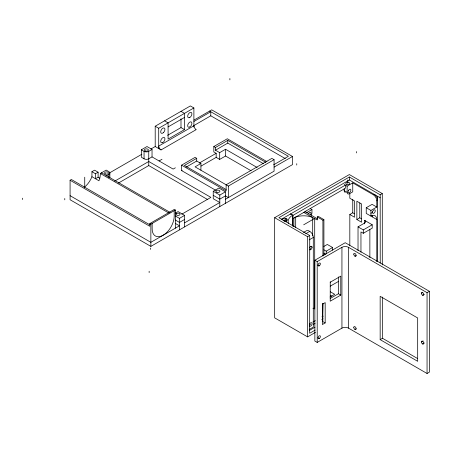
<?xml version="1.0" encoding="UTF-8"?>
<svg xmlns="http://www.w3.org/2000/svg" width="452" height="452" viewBox="0 0 452 452"><rect width="100%" height="100%" fill="white"/><g stroke="black" fill="none" stroke-linecap="round" stroke-linejoin="round"><path stroke-width="0.68" d="M150.957 148.99L155.2 146.538L155.2 126.232L190.371 105.926L193.885 107.96L193.885 127.023M382.296 264.838L382.296 193.586L380.183 194.801L349.351 176.998L278.89 217.683L309.722 235.481L309.665 333.26L315.14 330.101M170.037 212.372L101.621 172.873L100.446 173.551L100.073 177.06L98.971 180.766L91.937 176.704L91.937 171.692L94.587 170.167L98.101 172.195L98.101 177.207L95.457 178.732L95.457 173.726L91.937 171.692M309.258 325.417L310.66 324.491M158.714 148.572L158.714 128.266L193.885 107.96M193.976 120.091L211.711 109.853L292.489 156.494L292.489 164.613L150.861 246.38L70.083 199.744L70.083 180.252L71.371 179.506L149.878 224.83M168.093 126.91L184.506 117.435M95.457 173.726L98.101 172.195M101.033 173.076L106.192 170.099L108.887 171.653A3.317 1.915 0 0 1 108.887 174.359L108.887 177.743M152.036 156.895L148.748 158.793A3.317 1.915 0 0 1 144.058 158.793L141.363 157.234L141.363 149.787L146.99 146.538L152.036 149.454L152.036 156.895L173.139 169.082L175.365 167.794M167.619 135.312L180.992 127.588L184.506 129.617L168.093 139.097L168.093 122.848L164.579 120.82M193.948 121.464L210.773 111.746L210.773 115.808L193.948 125.526M109.74 172.788L141.866 154.239M106.073 175.986L108.887 174.359M141.363 149.787L144.058 151.347A3.317 1.915 0 0 0 148.748 151.347L152.036 149.454M161.059 149.923L196.236 129.605L195.812 129.34A3.328 1.921 60 0 1 193.885 125.78L158.714 146.086A3.328 1.921 60 0 0 160.641 149.646L161.059 149.911L155.2 146.538M114.791 181.105L148.753 161.5L210.892 197.377L181.783 214.18M118.43 183.066L148.753 165.562L207.841 199.677M159.07 160.957L162.002 159.268M215.598 190.213L181.58 170.573L181.58 165.155L195.061 157.369L196.705 158.319L196.705 161.025L186.151 167.121M201.038 166.104L216.163 157.369L216.163 153.313L213.819 151.957L213.819 146.538L227.305 138.758L266.974 161.658M196.705 158.319L184.393 165.426L226.096 189.501M216.163 157.369L219.683 159.403L219.683 152.635L215.463 150.194L215.463 147.488L227.774 140.38L265.849 162.364M215.463 150.194L227.774 143.092L263.431 163.675M181.58 170.573L182.167 170.234M199.225 163.093L216.163 153.313M200.925 170.234L200.925 163.466L195.061 166.85L228.356 186.071L274.082 159.675L274.082 171.178L225.429 199.27M219.683 152.635L225.542 149.25L257.154 167.5M219.683 159.403L225.542 156.019L251.075 170.76M70.083 180.252L149.804 226.277L149.804 223.57L174.308 209.423L175.365 210.033L175.365 228.175M149.804 223.57L150.861 224.181L175.365 210.033M175.195 213.242L178.06 211.592L184.625 215.378L184.625 226.887M184.625 222.825L219.802 202.519L213.237 198.727L213.237 191.281L218.864 188.032L225.429 191.823L225.429 203.332M175.291 215.949L179.467 218.361L184.625 215.378M213.237 191.281L219.802 195.072L225.429 191.823M273.624 164.81L288.387 156.29L209.598 111.073M274.082 167.121L292.489 156.494M184.625 219.44L179.467 222.418L175.291 220.005M225.429 195.885L219.802 199.134L213.237 195.343M315.507 332.322L307.614 336.881L274.669 317.863L274.669 217.683L349.351 174.562L382.296 193.586M281.223 219.356L349.351 179.981L349.351 176.998M283.11 220.836L284.867 219.819M292.664 225.497L292.664 215.186L290.557 213.926L293.015 215.344L345.368 185.122L345.368 188.235L305.032 211.519L317.677 219M344.192 184.444L347.125 186.139L352.752 182.89L373.267 194.733A4.972 2.87 60 0 1 376.787 200.824L376.787 207.056L370.922 210.44L366.233 207.728L366.233 213.417L370.922 216.124A8.289 4.786 -60 0 1 376.787 219.508L376.787 261.714M292.664 218.435L293.015 218.638L305.032 211.7M305.032 211.519L306.795 212.536L311.953 209.558L311.953 212.672A3.317 1.915 -60 0 1 311.264 214.982M303.687 224.797L314.473 218.57M294.478 217.632L295.89 217.005A15.588 9 0 0 1 311.479 217.005L317.287 219.921L317.287 216.943L318.281 216.367L323.909 219.615L323.909 255.295M317.287 216.943L322.914 220.192L323.909 219.615M303.45 232.469L306.383 230.78A1.655 0.955 0 0 1 308.727 230.78L309.784 231.39A4.972 2.87 60 0 1 313.298 237.481L313.298 327.101L309.196 329.468M305.676 233.757L309.784 231.39M373.267 194.733L374.087 194.258A4.972 2.87 60 0 1 377.606 200.355L377.646 261.505M274.669 217.683L307.614 236.701L309.722 235.481M349.82 245.476L349.82 214.502L352.752 212.807L354.509 213.824M309.196 239.848L313.298 237.481M376.787 200.824L377.606 200.355L377.606 196.292M366.233 207.728L372.098 204.344L376.787 207.056M356.854 219.508L361.543 222.214L361.543 203.942L356.854 201.23L356.854 219.508L359.786 217.819L361.543 218.83M370.922 213.282L372.459 212.395M323.892 246.43L327.31 244.459L332.587 247.504L332.587 250.216M358.029 250.634L358.029 226.859L364.594 223.068A3.317 1.915 0 0 0 364.594 220.361L372.211 224.763L372.211 228.147L363.301 233.288L360.956 231.938L360.956 252.261M323.909 249.809L326.254 251.159L332.587 247.504M358.029 226.859L363.301 229.904L372.211 224.763M314.858 260.239L345.221 242.713L429.4 291.308L429.4 372.132L427.055 373.488L348.503 328.135A4.644 2.678 0 0 0 341.938 328.135L317.202 342.418L314.858 341.062L314.858 260.239L317.202 261.595L341.938 247.312A4.644 2.678 0 0 1 348.503 247.312L427.055 292.664L429.4 291.308M354.95 256.182L356.125 255.504M330.214 282.24L340.768 276.149L340.768 295.099L330.214 301.196L330.242 281.777M330.242 286.178L338.734 281.28M330.005 297.015L334.695 294.303L330.322 291.777M330.214 298.484L338.418 293.749L340.768 295.099M314.705 218.435L314.705 308.823L312.993 308.304M322.677 313.699L322.914 303.733M312.88 322.061L315.298 320.666M321.937 316.835L323.146 316.14M313.298 324.395L315.117 323.344M321.79 319.491L323.005 318.79M309.53 330.361L315.021 327.191M325.174 322.92L322.361 324.547L322.361 304.241L325.174 302.614L325.174 322.92L322.83 321.57L322.83 303.36M354.95 329.418L356.125 328.745M421.428 293.207A1.655 0.955 60 0 1 423.185 293.049A1.655 0.955 60 0 1 423.185 295.393A1.655 0.955 60 0 1 421.428 293.207L422.597 292.529M422.597 295.235L424.36 294.224M380.16 339.638L417.676 361.301L417.676 317.982L380.16 296.32L380.16 339.638L382.505 338.288L417.603 358.549M421.428 341.944A1.655 0.955 60 0 1 423.185 341.785A1.655 0.955 60 0 1 423.185 344.13A1.655 0.955 60 0 1 421.428 341.944L423.185 340.927M422.597 343.972L424.36 342.955M319.259 265.821L318.954 265.968A1.655 0.955 -60 0 1 318.022 265.081A1.655 0.955 -60 0 1 319.129 263.194L319.434 263.041A1.655 0.955 -60 0 1 320.366 263.753L320.338 264.121A1.655 0.955 -60 0 1 319.259 265.821L318.022 265.177M284.223 221.209A2.486 1.435 0 0 0 287.02 220.536A2.486 1.435 0 0 0 286.624 218.808L284.867 218.384A2.486 1.435 0 0 0 282.381 219.819M313.196 308.157L314.705 308.823M210.773 115.808L285.331 158.595M349.351 179.981L380.183 197.778L380.228 263.041M352.752 182.89L352.752 191.823L349.464 193.722A3.317 1.915 -60 0 1 347.125 192.36L344.192 190.671L344.192 188.806M274.082 159.675L271.855 158.386L226.13 184.783L226.13 190.88L181.58 165.155M371.894 215.163A8.289 4.786 -60 0 1 372.098 216.802L376.787 219.508M180.992 111.345L184.506 113.373L184.506 129.617M349.82 214.502L354.509 217.209L354.509 200.959L349.82 198.253L349.82 193.518M213.819 146.538L215.463 147.488M310.191 208.541L311.953 209.558M155.2 126.232L158.714 128.266M303.8 212.406L312.688 217.542L312.688 235.899M196.705 161.025L200.925 163.466M225.322 195.823L228.356 197.58L228.356 186.071M323.909 253.193L325.666 254.205M310.343 246.267L312.066 247.261M330.322 295.297L331.96 296.246M100.446 173.551L168.862 213.045M98.101 177.207L99.864 178.218M175.291 223.39L179.467 225.802L150.861 242.323L70.083 195.682M318.022 337.881L319.191 338.559M427.055 292.664L427.055 373.488M382.505 297.06L382.505 338.288M380.183 194.801L380.183 197.778M372.098 215.446L372.098 216.802M370.922 210.44L370.922 216.124M369.866 229.599L369.866 257.634M364.594 220.361L364.594 223.859M363.301 229.904L363.301 233.288M359.786 203.055L359.786 217.819M356.425 151.573L356.425 152.929M352.752 199.27L352.752 212.807M348.503 247.312L348.503 328.135M347.825 179.913L347.825 183.433M347.125 186.139L347.125 192.36M341.938 247.312L341.938 328.135M338.418 276.901L338.418 293.749M326.254 251.159L326.254 253.866M322.914 220.192L322.914 255.996M317.202 261.595L317.202 342.418M310.66 248.075L310.66 249.696M307.614 236.701L307.614 336.881M296.749 163.686L296.749 165.042M295.687 217.096L295.687 227.689M293.907 226.599L293.907 218.124L292.902 218.57L292.902 226.339M293.015 215.344L293.015 218.638M286.624 218.808L286.624 221.491M285.41 218.423L285.41 221.113M229.882 78.512L229.882 79.868M227.774 140.38L227.774 143.092M225.542 149.25L225.542 156.019M219.802 195.072L219.802 206.581M180.992 118.791L180.992 127.588M179.467 218.361L179.467 229.865M174.195 210.711L174.195 216.124A15.588 9 -60 0 1 163.172 235.215A15.588 9 -60 0 1 152.149 228.848L152.149 223.435M150.861 224.181L150.861 246.38M150.629 248.052L150.629 249.402M149.143 271.245L149.143 272.601M148.753 159.2L148.753 165.562M148.748 151.347L148.748 158.793M144.058 151.347L144.058 158.793M109.859 173.009L109.859 177.743M84.739 177.207L84.739 187.252M64.772 198.479L64.772 199.835M22.6 198.185L22.6 199.541M345.362 192.343A3.317 1.915 -60 0 1 344.271 189.925M288.399 223.305A15.588 9 0 0 1 292.664 215.186M309.394 324.513A1.989 1.147 -60 0 1 310.925 322.739A1.989 1.147 -60 0 1 312.066 323.559L312.044 323.999A1.989 1.147 -60 0 1 310.761 326.05A1.989 1.147 -60 0 1 309.332 325.79M309.445 247.962A1.989 1.147 -60 0 1 311.564 246.306A1.989 1.147 -60 0 1 311.564 248.798A1.989 1.147 -60 0 1 309.445 249.589M308.337 214.05A1.989 1.147 -60 0 1 310.524 212.265A1.989 1.147 -60 0 1 310.4 214.909M91.937 176.704A15.588 9 -60 0 1 84.117 187.422M372.533 211.796L372.471 212.672A1.989 1.147 -60 0 0 374.759 212.31L375.007 211.852A1.989 1.147 -60 0 0 374.804 209.841A1.989 1.147 -60 0 0 372.951 210.869L372.533 211.796M348.492 190.405L348.26 190.868A1.989 1.147 -60 0 0 349.323 192.71A1.989 1.147 -60 0 0 350.797 189.716A1.989 1.147 -60 0 0 348.492 190.405M176.664 213.491L176.353 213.728A1.972 1.141 0 0 0 177.89 215.434A1.972 1.141 0 0 0 179.913 213.909A1.972 1.141 0 0 0 176.664 213.491M216.892 192.264L216.485 192.077A1.989 1.147 0 0 1 217.282 190.196A1.989 1.147 0 0 1 219.904 191.405A1.989 1.147 0 0 1 216.892 192.264M319.496 338.339A1.655 0.955 -60 0 0 320.022 335.768A1.655 0.955 -60 0 0 318.061 337.508A1.655 0.955 -60 0 0 319.496 338.339M353.78 327.389A1.655 0.955 60 0 0 355.538 329.576A1.655 0.955 60 0 0 355.538 327.231A1.655 0.955 60 0 0 353.78 327.389M353.78 254.148A1.655 0.955 60 0 0 355.538 256.335A1.655 0.955 60 0 0 355.538 253.99A1.655 0.955 60 0 0 353.78 254.148M346.791 184.41A1.989 1.147 0 0 0 349.814 183.461A1.989 1.147 0 0 0 346.876 182.422A1.989 1.147 0 0 0 346.791 184.41M145.38 150.979A1.989 1.147 0 0 0 148.397 150.013A1.989 1.147 0 0 0 145.442 148.99A1.989 1.147 0 0 0 145.38 150.979M105.248 173.879A1.989 1.147 0 0 0 108.497 173.223A1.989 1.147 0 0 0 105.887 171.924A1.989 1.147 0 0 0 105.248 173.879M189.783 117.503A2.983 1.723 -60 0 0 191.614 112.791A2.983 1.723 -60 0 0 187.959 114.904A2.983 1.723 -60 0 0 189.783 117.503M189.783 126.978A2.983 1.723 -60 0 0 191.614 122.266A2.983 1.723 -60 0 0 187.959 124.379A2.983 1.723 -60 0 0 189.783 126.978M162.822 142.549A2.983 1.723 -60 0 0 164.647 137.837A2.983 1.723 -60 0 0 160.991 139.945A2.983 1.723 -60 0 0 162.822 142.549M163.364 132.673A2.983 1.723 -60 0 0 164.313 128.052A2.983 1.723 -60 0 0 160.782 131.182A2.983 1.723 -60 0 0 163.364 132.673"/></g></svg>
